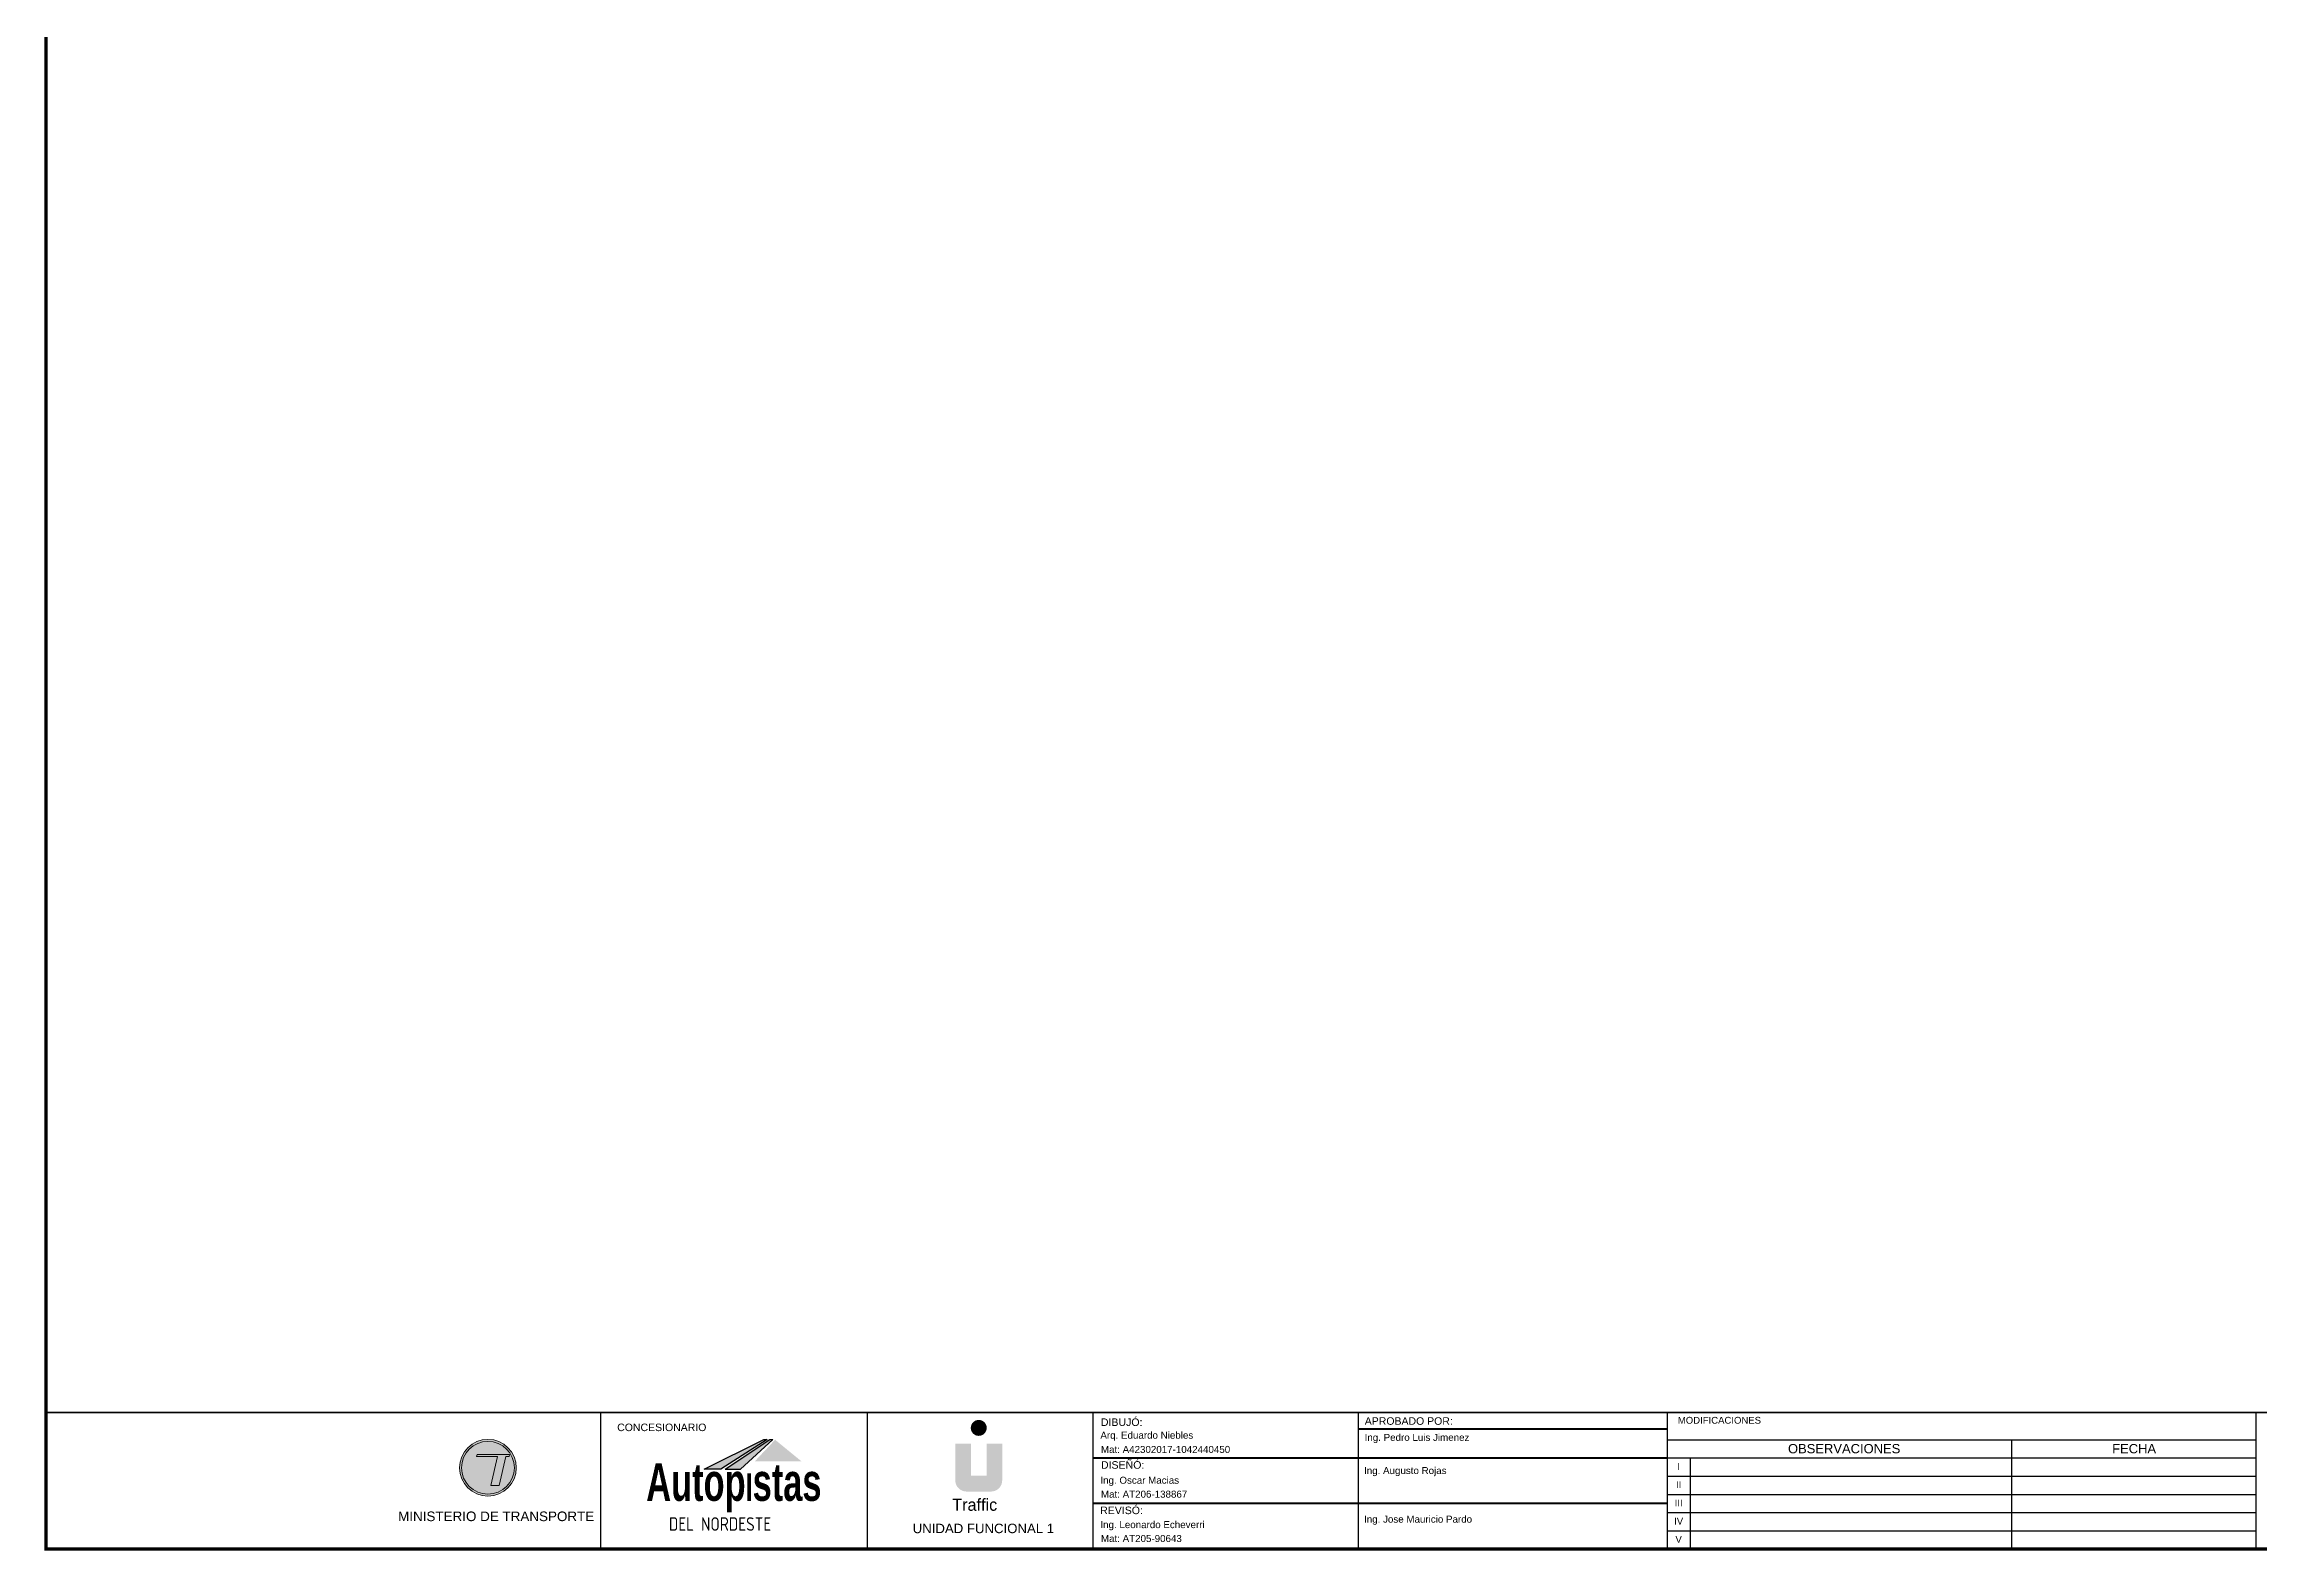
# Paper-space layout 'Layout1' of a CAD drawing. Header units: metres. Extents: x -1 to 985, y 0 to 667.
# Drawn here: x -1.4 to 489.1, y -0.1 to 333.4 of the extents above; entities that cross this region are included whole.
import ezdxf
from ezdxf.enums import TextEntityAlignment as Align

# ---------------------------------------------------------------- set-up
doc = ezdxf.new("R2010")
doc.units = ezdxf.units.M
for name, color, linetype in [('F_CONT', 7, 'Continuous'), ('FORMATO', 7, 'Continuous'), ('ROTULO_FORMATO', 7, 'Continuous')]:
    doc.layers.add(name, color=color, linetype=linetype)
for name, color, linetype, lineweight in [('Formato delgado', 7, 'Continuous', 25), ('Formato grueso', 7, 'Continuous', 50), ('Rotulo formato', 7, 'Continuous', 15)]:
    doc.layers.add(name, color=color, linetype=linetype, lineweight=lineweight)
doc.styles.add('ARIAL', font='arial.ttf')
doc.styles.add('ROMANS', font='arial.ttf', dxfattribs={"width": 0.75})
doc.styles.get("Standard").update_dxf_attribs({"font": 'arial.ttf'})

psp = doc.layouts.get("Layout1")

# ---------------------------------------------------------------- hatches: boundary and pattern name
at = {"true_color": 0x00ad00}
h = psp.add_hatch(color=94, dxfattribs=at)
h.dxf.hatch_style = 1
h.paths.add_polyline_path([(158.65, 24.55), (157.98, 24.55), (144.7, 17.97), (148.4, 17.97)])
h = psp.add_hatch(color=92)
h.dxf.hatch_style = 1
h.paths.add_polyline_path([(158.65, 24.55), (157.98, 24.55), (145.02, 17.97), (148.4, 17.97)])
h = psp.add_hatch(color=94)
h.dxf.hatch_style = 1
h.paths.add_polyline_path([(159.97, 24.55), (159.27, 24.55), (149.35, 17.97), (152.79, 17.97)])
at = {"true_color": 0x008500}
h = psp.add_hatch(color=96, dxfattribs=at)
h.dxf.hatch_style = 1
h.paths.add_polyline_path([(159.97, 24.55), (159.27, 24.55), (149.35, 17.97), (152.79, 17.97)])
at = {"true_color": 0x03292b}
h = psp.add_hatch(color=158, dxfattribs=at)
h.dxf.hatch_style = 1
h.paths.add_polyline_path([(203.76, 27.1, 1), (207.29, 27.1, 1)])
at = {"true_color": 0x58ba48}
h = psp.add_hatch(color=85, dxfattribs=at)
h.dxf.hatch_style = 1
h.paths.add_polyline_path([(203.81, 23.63), (200.34, 23.63), (200.34, 15.48, 0.414214), (202.82, 13.01), (203.79, 13.01), (203.79, 16.52)])
at = {"true_color": 0x088891}
h = psp.add_hatch(color=134, dxfattribs=at)
h.dxf.hatch_style = 1
h.paths.add_polyline_path([(210.72, 23.63), (207.26, 23.63), (207.26, 16.52), (210.72, 16.52)])
at = {"true_color": 0x03292b}
h = psp.add_hatch(color=158, dxfattribs=at)
h.dxf.hatch_style = 1
h.paths.add_polyline_path([(210.72, 15.48), (210.72, 16.52), (203.81, 16.52), (203.81, 13.01), (208.25, 13.01, 0.414214)])
at = {"layer": 'F_CONT'}
h = psp.add_hatch(color=150, dxfattribs=at)
h.dxf.hatch_style = 1
h.set_gradient(color1=(0, 127, 255), rotation=237, centered=1, one_color=1, tint=1, name='INVHEMISPHERICAL')
h.paths.add_polyline_path([(160.43, 24.48), (155.95, 19.7), (166.28, 19.7)])
at = {"layer": 'FORMATO', "true_color": 0xffff1f}
h = psp.add_hatch(color=2, dxfattribs=at)
h.paths.add_polyline_path([(91.03, 18.28, 1), (102.71, 18.28, 1)])
h.paths.add_polyline_path([(101.66, 21.24), (101.55, 20.79), (100.8, 20.79), (99.35, 14.38), (97.5, 14.38), (98.96, 20.79), (94.35, 20.79), (94.45, 21.24)], flags=16)
h.paths.add_polyline_path([(96.09, 20.34), (94.74, 14.38), (92.89, 14.38), (94.25, 20.34)], flags=16)
h.paths.add_polyline_path([(96.55, 20.34), (98.4, 20.34), (97.04, 14.38), (95.2, 14.38)], flags=16)
at = {"layer": 'Rotulo formato', "ltscale": 0.05}
h = psp.add_hatch(color=256, dxfattribs=at)
h.paths.add_polyline_path([(103.14, 18.28, 1), (90.6, 18.28, 1)])
h.paths.add_polyline_path([(102.71, 18.28, 1), (91.03, 18.28, 1)], flags=16)
h = psp.add_hatch(color=256, dxfattribs=at)
h.paths.add_polyline_path([(96.09, 20.34), (94.25, 20.34), (92.89, 14.38), (94.74, 14.38)])
h.paths.add_polyline_path([(98.4, 20.34), (96.55, 20.34), (95.2, 14.38), (97.04, 14.38)])
h.paths.add_polyline_path([(100.8, 20.79), (101.55, 20.79), (101.66, 21.24), (94.45, 21.24), (94.35, 20.79), (98.96, 20.79), (97.5, 14.38), (99.35, 14.38)])

# ---------------------------------------------------------------- linework, layer by layer
for points in [[(-0.98, 666.49), (984.89, 666.49), (984.89, 0.3), (-0.98, 0.3)], [(-0.98, 666.49), (984.89, 666.49), (984.89, 0.3), (-0.98, 0.3)], [(144.7, 17.97), (157.98, 24.55), (158.65, 24.55), (148.4, 17.97)]]:
    psp.add_lwpolyline(points, close=True)
at = {"ltscale": 5}
psp.add_lwpolyline([(289.61, 0.37), (289.61, 30.61)], dxfattribs=at)
at = {"color": 7}
psp.add_lwpolyline([(144.7, 17.97), (157.98, 24.55), (158.65, 24.55), (148.4, 17.97)], close=True, dxfattribs=at)
for points in [[(149.35, 17.97), (152.79, 17.97), (159.97, 24.55)], [(149.35, 17.97), (159.27, 24.55), (159.97, 24.55)]]:
    psp.add_lwpolyline(points, dxfattribs=at)
for points in [[(149.35, 17.97), (152.79, 17.97), (159.97, 24.55)], [(149.35, 17.97), (159.27, 24.55), (159.97, 24.55)]]:
    psp.add_lwpolyline(points)
at = {"layer": 'F_CONT', "linetype": 'Continuous', "const_width": 0.756, "flags": 128}
psp.add_lwpolyline([(984.88, 30.53), (984.89, 666.49), (-0.98, 666.49), (-0.98, 30.53), (-0.98, 0.3), (984.89, 0.3)], close=True, dxfattribs=at)
at = {"layer": 'F_CONT', "const_width": 0.378, "flags": 128}
psp.add_lwpolyline([(-0.98, 30.53), (984.89, 30.53), (984.89, 0.3), (-0.98, 0.3)], close=True, dxfattribs=at)
at = {"layer": 'Formato delgado'}
for p, q in [((363, 20.45), (363, 0.3)), ((434.15, 24.49), (434.15, 0.3))]:
    psp.add_line(p, q, dxfattribs=at)
for points in [[(357.96, 24.49), (488.3, 24.49)], [(357.96, 20.45), (488.3, 20.45)], [(357.96, 16.42), (488.3, 16.42)], [(357.96, 12.39), (488.3, 12.39)], [(357.96, 8.36), (488.3, 8.36)], [(357.96, 4.33), (488.3, 4.33)]]:
    psp.add_lwpolyline(points, dxfattribs=at)
at = {"layer": 'Formato grueso', "lineweight": 30}
for p, q in [((121.82, 30.53), (121.82, 0.3)), ((180.9, 0.3), (180.9, 30.53)), ((230.83, 0.3), (230.83, 30.53)), ((357.96, 30.53), (357.96, 0.3)), ((488.3, 30.53), (488.3, 0.3))]:
    psp.add_line(p, q, dxfattribs=at)
at = {"layer": 'Formato grueso'}
for p, q in [((289.61, 26.89), (357.96, 26.89)), ((230.83, 20.48), (357.96, 20.48)), ((230.83, 10.43), (357.96, 10.43))]:
    psp.add_line(p, q, dxfattribs=at)
at = {"layer": 'Rotulo formato', "ltscale": 0.05}
psp.add_lwpolyline([(94.35, 20.79), (98.96, 20.79), (97.5, 14.38), (99.35, 14.38), (100.8, 20.79), (101.55, 20.79), (101.66, 21.24), (94.45, 21.24), (94.35, 20.79)], dxfattribs=at)
for radius in [6.27, 5.84]:
    psp.add_circle((96.87, 18.28), radius, dxfattribs=at)

# ---------------------------------------------------------------- texts
at = {"color": 7, "attachment_point": 1, "style": 'ARIAL'}
for s, width, insert, char_height in [('{\\fArial Narrow|b1|i0|c0|p34;\\W0.8;Autop\\H0.73333x;I\\H1.3636x;stas}', 406.594, (131.91, 19.27), 8.3161), ('{\\fGENISO|b1|i0|c0|p2;\\W0.9;DEL NORDESTE}', 742.9871, (136.93, 7.32), 2.9938)]:
    psp.add_mtext_dynamic_manual_height_columns(s, width=width, gutter_width=771.44, heights=[0], dxfattribs=dict(at, insert=insert, char_height=char_height))
at = {"color": 158, "true_color": 0x022021, "insert": (199.66, 11.43), "char_height": 2.68212, "attachment_point": 1}
psp.add_mtext_dynamic_manual_height_columns('{\\fArtifakt Element Black|b0|i0|c0|p34;Tr\\fBerlin Sans FB Demi|b0|i0|c0|p34;a\\fArtifakt Element Black|b0|i0|c0|p34;ffic}', width=7.3191, gutter_width=13.41, heights=[0], dxfattribs=at)
at = {"layer": 'FORMATO', "color": 7, "style": 'ARIAL'}
for s, p in [('OBSERVACIONES ', (384.69, 21.48)), ('FECHA', (456.46, 21.48))]:
    psp.add_text(s, height=2.054, dxfattribs=at).set_placement(p)
at = {"layer": 'Rotulo formato', "lineweight": 9, "style": 'ROMANS'}
for s, height, p in [('DIBUJÓ:', 1.672, (232.56, 27.53)), ('APROBADO POR:', 1.663, (290.99, 27.79)), ('MODIFICACIONES', 1.5118, (360.3, 28.03)), ('CONCESIONARIO', 1.663, (125.48, 26.39)), ('Arq. Eduardo Niebles', 1.548, (232.46, 24.71)), ('Ing. Pedro Luis Jimenez ', 1.548, (290.96, 24.22)), ('Mat: A42302017-1042440450', 1.548, (232.58, 21.56)), ('DISEÑÓ:', 1.672, (232.59, 18.06)), ('Ing. Oscar Macias', 1.548, (232.46, 14.74)), ('Ing. Augusto Rojas ', 1.548, (290.83, 16.88)), ('REVISÓ:', 1.672, (232.4, 8.01)), ('Mat: AT206-138867', 1.548, (232.58, 11.66)), ('UNIDAD FUNCIONAL 1', 2.0907, (190.9, 3.8)), ('Ing. Leonardo Echeverri', 1.548, (232.46, 4.91)), ('Ing. Jose Mauricio Pardo', 1.548, (290.83, 6.12)), ('Mat: AT205-90643', 1.548, (232.58, 1.84))]:
    psp.add_text(s, height=height, dxfattribs=at).set_placement(p)
for s, height, p in [('II', 1.512, (360.48, 13.76)), ('I', 1.51, (360.48, 17.79)), ('III', 1.512, (360.48, 9.73)), ('IV', 1.512, (360.48, 5.7)), ('V', 1.51, (360.48, 1.66))]:
    psp.add_text(s, height=height, dxfattribs=at).set_placement(p, align=Align.CENTER)
at = {"layer": 'ROTULO_FORMATO', "color": 7, "style": 'ARIAL'}
psp.add_text('MINISTERIO DE TRANSPORTE', height=2.1272, dxfattribs=at).set_placement((76.98, 6.46))

doc.saveas('drawing.dxf')
